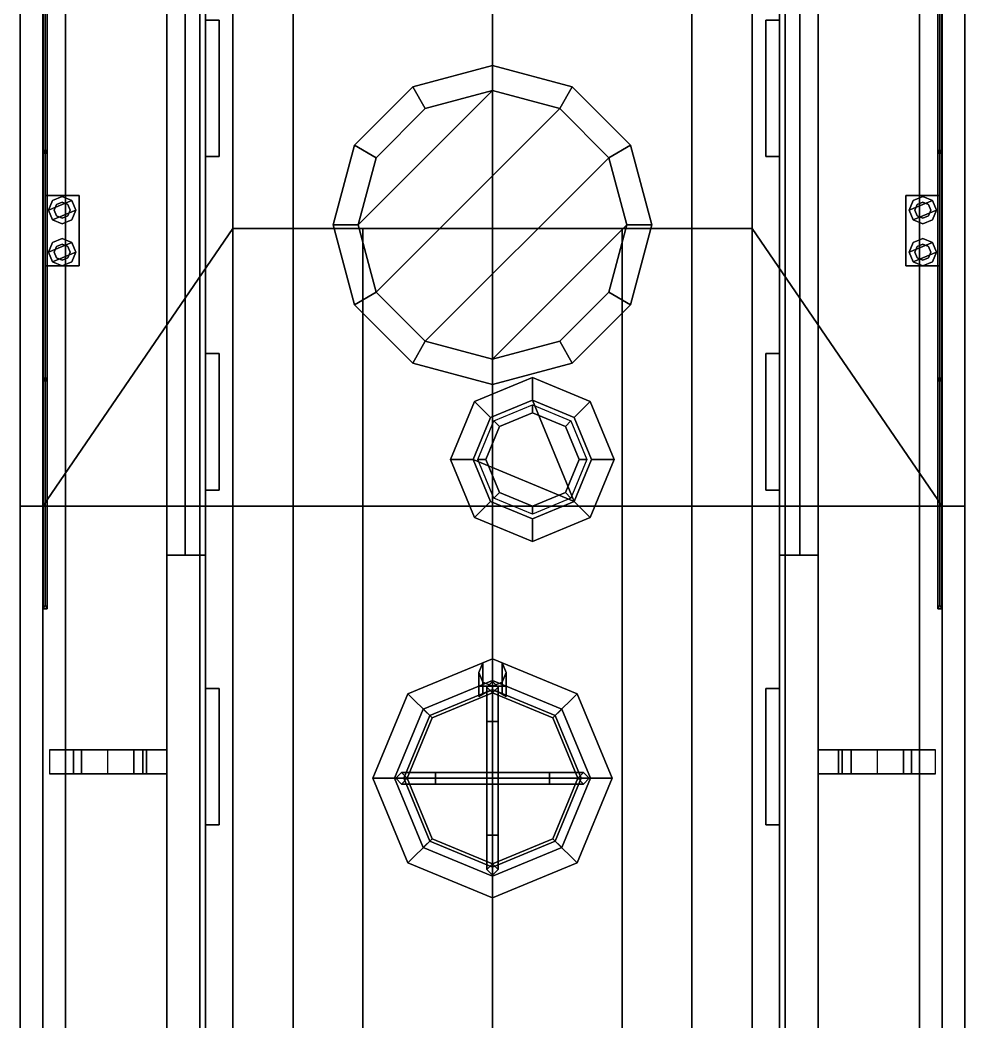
# Model space of a CAD drawing. Extents: x -4.2 to 4.5, y -27.1 to 28.6.
# Drawn here: x -4.15 to 4.15, y -4.53 to 4.27 of the extents above; entities that cross this region are included whole.
import ezdxf

# ---------------------------------------------------------------- set-up
doc = ezdxf.new("R2010")
doc.units = 0
doc.layers.get('0').update_dxf_attribs({"linetype": 'CONTINUOUS'})
doc.layers.add('RAILINGS', color=6, linetype='CONTINUOUS')
doc.layers.add('SUPERSTRUCTURE', color=3, linetype='CONTINUOUS')

msp = doc.modelspace()

# ---------------------------------------------------------------- linework, layer by layer
for points in [[(-4.15, 11.13, 0.5), (-4.15, 11.13, 0.25), (-4.15, 0, 0.25), (-4.15, 0, 0.5)], [(-4.15, 0, 0.25), (-4.15, 11.13, 0.25), (-3.95, 11.13, 0.25), (-3.95, 0, 0.25)], [(-3.95, 0, 0.5), (-3.95, 11.13, 0.5), (-4.15, 11.13, 0.5), (-4.15, 0, 0.5)], [(-3.95, 11.13), (-3.95, 11.13, -1.15), (-3.95, 0, -1.15), (-3.95, 0)], [(-3.95, 11.13, -1.15), (-3.75, 11.13, -1.36), (-3.75, 0, -1.36), (-3.95, 0, -1.15)], [(-3.95, 11.13, 0.25), (-3.95, 11.13), (-3.95, 0), (-3.95, 0, 0.25)], [(-3.95, 11.13, 0.89), (-3.95, 11.13, 0.5), (-3.95, 0, 0.5), (-3.95, 0, 0.89)], [(-2.28, 2.44, 0.89), (-2.28, 11.13, 0.89), (-3.95, 11.13, 0.89), (-3.95, 0, 0.89)], [(-3.75, 0, -1.36), (-3.75, 11.13, -1.36), (3.75, 11.13, -1.36), (3.75, 0, -1.36)], [(3.95, 0, 0.89), (3.95, 11.13, 0.89), (2.28, 11.13, 0.89), (2.28, 2.44, 0.89)], [(3.75, 0, -1.36), (3.75, 11.13, -1.36), (3.95, 11.13, -1.15), (3.95, 0, -1.15)], [(3.95, 0, -1.15), (3.95, 11.13, -1.15), (3.95, 11.13), (3.95, 0)], [(3.95, 0), (3.95, 11.13), (3.95, 11.13, 0.25), (3.95, 0, 0.25)], [(3.95, 0, 0.25), (3.95, 11.13, 0.25), (4.15, 11.13, 0.25), (4.15, 0, 0.25)], [(4.15, 0, 0.5), (4.15, 11.13, 0.5), (3.95, 11.13, 0.5), (3.95, 0, 0.5)], [(3.95, 0, 0.5), (3.95, 11.13, 0.5), (3.95, 11.13, 0.89), (3.95, 0, 0.89)], [(4.15, 11.13, 0.25), (4.15, 11.13, 0.5), (4.15, 0, 0.5), (4.15, 0, 0.25)], [(-2.52, 10.77, 3.56), (-2.52, -9.66, 3.56), (-2.52, -8.71, 3.73), (-2.52, 10.15, 3.73)], [(-2.52, 10.15, 4.7), (-2.52, -8.71, 4.7), (-2.52, -9.66, 4.8), (-2.52, 10.77, 4.8)], [(2.52, -8.71, 3.73), (2.52, -9.66, 3.56), (2.52, 10.77, 3.56), (2.52, 10.15, 3.73)], [(2.52, -9.66, 4.8), (2.52, -8.71, 4.7), (2.52, 10.15, 4.7), (2.52, 10.77, 4.8)], [(2.52, 4.27, 4.7), (2.52, 4.27, 3.73), (2.52, 6.01, 3.73), (2.52, 6.01, 4.7)], [(-2.52, 4.27, 4.7), (-2.52, 4.27, 3.73), (-2.4, 4.27, 3.73), (-2.4, 4.27, 4.7)], [(-2.52, 4.27, 3.73), (-2.52, 3.07, 3.73), (-2.4, 3.07, 3.73), (-2.4, 4.27, 3.73)], [(-2.4, 4.27, 3.73), (-2.4, 3.07, 3.73), (-2.4, 3.07, 4.7), (-2.4, 4.27, 4.7)], [(2.4, 3.07, 4.7), (2.4, 3.07, 3.73), (2.4, 4.27, 3.73), (2.4, 4.27, 4.7)], [(2.4, 4.27, 4.7), (2.4, 4.27, 3.73), (2.52, 4.27, 3.73), (2.52, 4.27, 4.7)], [(2.4, 4.27, 3.73), (2.4, 3.07, 3.73), (2.52, 3.07, 3.73), (2.52, 4.27, 3.73)], [(0, 3.87, 5.8), (-0.7, 3.6824, 5.8), (-0.59, 3.4919, 5.8), (0, 3.65, 5.8)], [(0, 3.87, 5.39), (-0.7, 3.6824, 5.28), (-0.7, 3.6824, 5.8), (0, 3.87, 5.8)], [(0.7, 3.6824, 5.8), (0, 3.87, 5.8), (0, 3.65, 5.8), (0.59, 3.4919, 5.8)], [(0.7, 3.6824, 5.28), (0, 3.87, 5.39), (0, 3.87, 5.8), (0.7, 3.6824, 5.8)], [(-0.7, 3.6824, 5.8), (-1.2124, 3.17, 5.8), (-1.0219, 3.06, 5.8), (-0.59, 3.4919, 5.8)], [(-0.7, 3.6824, 5.28), (-1.2124, 3.17, 5.2), (-1.2124, 3.17, 5.8), (-0.7, 3.6824, 5.8)], [(-1.18, 2.47, 5.41), (0, 3.65, 5.41), (-0.59, 3.4919, 5.41), (-1.0219, 3.06, 5.41)], [(-1.0219, 1.88, 5.41), (0.59, 3.4919, 5.41), (0, 3.65, 5.41), (-1.18, 2.47, 5.41)], [(-0.59, 3.4919, 5.39), (0, 3.65, 5.39), (0, 3.65, 5.8), (-0.59, 3.4919, 5.8)], [(0, 3.65, 5.39), (0.59, 3.4919, 5.39), (0.59, 3.4919, 5.8), (0, 3.65, 5.8)], [(1.2124, 3.17, 5.8), (0.7, 3.6824, 5.8), (0.59, 3.4919, 5.8), (1.0219, 3.06, 5.8)], [(1.2124, 3.17, 5.2), (0.7, 3.6824, 5.28), (0.7, 3.6824, 5.8), (1.2124, 3.17, 5.8)], [(-1.0219, 3.06, 5.39), (-0.59, 3.4919, 5.39), (-0.59, 3.4919, 5.8), (-1.0219, 3.06, 5.8)], [(-0.59, 1.4481, 5.41), (1.0219, 3.06, 5.41), (0.59, 3.4919, 5.41), (-1.0219, 1.88, 5.41)], [(0.59, 3.4919, 5.39), (1.0219, 3.06, 5.39), (1.0219, 3.06, 5.8), (0.59, 3.4919, 5.8)], [(-1.2124, 3.17, 5.2), (-1.4, 2.47, 5.17), (-1.4, 2.47, 5.8), (-1.2124, 3.17, 5.8)], [(-1.2124, 3.17, 5.8), (-1.4, 2.47, 5.8), (-1.18, 2.47, 5.8), (-1.0219, 3.06, 5.8)], [(1.4, 2.47, 5.8), (1.2124, 3.17, 5.8), (1.0219, 3.06, 5.8), (1.18, 2.47, 5.8)], [(1.4, 2.47, 5.17), (1.2124, 3.17, 5.2), (1.2124, 3.17, 5.8), (1.4, 2.47, 5.8)], [(-2.4, 3.07, 4.7), (-2.4, 3.07, 3.73), (-2.52, 3.07, 3.73), (-2.52, 3.07, 4.7)], [(-2.52, 3.07, 3.73), (-2.52, 1.34, 3.73), (-2.52, 1.34, 4.7), (-2.52, 3.07, 4.7)], [(-1.18, 2.47, 5.39), (-1.0219, 3.06, 5.39), (-1.0219, 3.06, 5.8), (-1.18, 2.47, 5.8)], [(0, 1.29, 5.41), (1.18, 2.47, 5.41), (1.0219, 3.06, 5.41), (-0.59, 1.4481, 5.41)], [(1.0219, 3.06, 5.39), (1.18, 2.47, 5.39), (1.18, 2.47, 5.8), (1.0219, 3.06, 5.8)], [(2.52, 3.07, 4.7), (2.52, 3.07, 3.73), (2.4, 3.07, 3.73), (2.4, 3.07, 4.7)], [(2.52, 1.34, 4.7), (2.52, 1.34, 3.73), (2.52, 3.07, 3.73), (2.52, 3.07, 4.7)], [(-3.93, 2.73, 0.89), (-3.93, 2.11, 0.89), (-3.93, 2.11, 0.96), (-3.93, 2.73, 0.96)], [(-3.63, 2.73, 0.96), (-3.63, 2.73, 0.89), (-3.93, 2.73, 0.89), (-3.93, 2.73, 0.96)], [(-3.93, 2.73, 0.96), (-3.93, 2.11, 0.96), (-3.63, 2.11, 0.96), (-3.63, 2.73, 0.96)], [(-3.63, 2.11, 0.96), (-3.63, 2.11, 0.89), (-3.63, 2.73, 0.89), (-3.63, 2.73, 0.96)], [(3.63, 2.73, 0.89), (3.63, 2.11, 0.89), (3.63, 2.11, 0.96), (3.63, 2.73, 0.96)], [(3.93, 2.73, 0.96), (3.93, 2.73, 0.89), (3.63, 2.73, 0.89), (3.63, 2.73, 0.96)], [(3.63, 2.73, 0.96), (3.63, 2.11, 0.96), (3.93, 2.11, 0.96), (3.93, 2.73, 0.96)], [(3.93, 2.11, 0.96), (3.93, 2.11, 0.89), (3.93, 2.73, 0.89), (3.93, 2.73, 0.96)], [(-3.78, 2.72, 1.25), (-3.8649, 2.6849, 1.25), (-3.9, 2.6, 1.25), (-3.6951, 2.6849, 1.25)], [(-3.6951, 2.6849, 1.25), (-3.9, 2.6, 1.25), (-3.8649, 2.5151, 1.25), (-3.66, 2.6, 1.25)], [(-3.8649, 2.6849, 1.2), (-3.9, 2.6, 1.2), (-3.9, 2.6, 1.25), (-3.8649, 2.6849, 1.25)], [(-3.78, 2.72, 1.2), (-3.8649, 2.6849, 1.2), (-3.8649, 2.6849, 1.25), (-3.78, 2.72, 1.25)], [(-3.8295, 2.6495, 0.96), (-3.85, 2.6, 0.96), (-3.85, 2.6, 1.2), (-3.8295, 2.6495, 1.2)], [(-3.78, 2.67, 0.96), (-3.8295, 2.6495, 0.96), (-3.8295, 2.6495, 1.2), (-3.78, 2.67, 1.2)], [(-3.6951, 2.6849, 1.2), (-3.78, 2.72, 1.2), (-3.78, 2.72, 1.25), (-3.6951, 2.6849, 1.25)], [(-3.7305, 2.6495, 0.96), (-3.78, 2.67, 0.96), (-3.78, 2.67, 1.2), (-3.7305, 2.6495, 1.2)], [(-3.71, 2.6, 0.96), (-3.7305, 2.6495, 0.96), (-3.7305, 2.6495, 1.2), (-3.71, 2.6, 1.2)], [(-3.66, 2.6, 1.2), (-3.6951, 2.6849, 1.2), (-3.6951, 2.6849, 1.25), (-3.66, 2.6, 1.25)], [(3.78, 2.72, 1.25), (3.6951, 2.6849, 1.25), (3.66, 2.6, 1.25), (3.8649, 2.6849, 1.25)], [(3.6951, 2.6849, 1.2), (3.66, 2.6, 1.2), (3.66, 2.6, 1.25), (3.6951, 2.6849, 1.25)], [(3.8649, 2.6849, 1.25), (3.66, 2.6, 1.25), (3.6951, 2.5151, 1.25), (3.9, 2.6, 1.25)], [(3.78, 2.72, 1.2), (3.6951, 2.6849, 1.2), (3.6951, 2.6849, 1.25), (3.78, 2.72, 1.25)], [(3.7305, 2.6495, 0.96), (3.71, 2.6, 0.96), (3.71, 2.6, 1.2), (3.7305, 2.6495, 1.2)], [(3.78, 2.67, 0.96), (3.7305, 2.6495, 0.96), (3.7305, 2.6495, 1.2), (3.78, 2.67, 1.2)], [(3.8649, 2.6849, 1.2), (3.78, 2.72, 1.2), (3.78, 2.72, 1.25), (3.8649, 2.6849, 1.25)], [(3.8295, 2.6495, 0.96), (3.78, 2.67, 0.96), (3.78, 2.67, 1.2), (3.8295, 2.6495, 1.2)], [(3.85, 2.6, 0.96), (3.8295, 2.6495, 0.96), (3.8295, 2.6495, 1.2), (3.85, 2.6, 1.2)], [(3.9, 2.6, 1.2), (3.8649, 2.6849, 1.2), (3.8649, 2.6849, 1.25), (3.9, 2.6, 1.25)], [(-3.9, 2.6, 1.2), (-3.8649, 2.5151, 1.2), (-3.8649, 2.5151, 1.25), (-3.9, 2.6, 1.25)], [(-3.66, 2.6, 1.25), (-3.8649, 2.5151, 1.25), (-3.78, 2.48, 1.25), (-3.6951, 2.5151, 1.25)], [(-3.85, 2.6, 0.96), (-3.8295, 2.5505, 0.96), (-3.8295, 2.5505, 1.2), (-3.85, 2.6, 1.2)], [(-3.7305, 2.5505, 0.96), (-3.71, 2.6, 0.96), (-3.71, 2.6, 1.2), (-3.7305, 2.5505, 1.2)], [(-3.6951, 2.5151, 1.2), (-3.66, 2.6, 1.2), (-3.66, 2.6, 1.25), (-3.6951, 2.5151, 1.25)], [(3.66, 2.6, 1.2), (3.6951, 2.5151, 1.2), (3.6951, 2.5151, 1.25), (3.66, 2.6, 1.25)], [(3.9, 2.6, 1.25), (3.6951, 2.5151, 1.25), (3.78, 2.48, 1.25), (3.8649, 2.5151, 1.25)], [(3.71, 2.6, 0.96), (3.7305, 2.5505, 0.96), (3.7305, 2.5505, 1.2), (3.71, 2.6, 1.2)], [(3.8295, 2.5505, 0.96), (3.85, 2.6, 0.96), (3.85, 2.6, 1.2), (3.8295, 2.5505, 1.2)], [(3.8649, 2.5151, 1.2), (3.9, 2.6, 1.2), (3.9, 2.6, 1.25), (3.8649, 2.5151, 1.25)], [(-3.8649, 2.5151, 1.2), (-3.78, 2.48, 1.2), (-3.78, 2.48, 1.25), (-3.8649, 2.5151, 1.25)], [(-3.8295, 2.5505, 0.96), (-3.78, 2.53, 0.96), (-3.78, 2.53, 1.2), (-3.8295, 2.5505, 1.2)], [(-3.78, 2.53, 0.96), (-3.7305, 2.5505, 0.96), (-3.7305, 2.5505, 1.2), (-3.78, 2.53, 1.2)], [(-3.78, 2.48, 1.2), (-3.6951, 2.5151, 1.2), (-3.6951, 2.5151, 1.25), (-3.78, 2.48, 1.25)], [(-1.4, 2.47, 5.17), (-1.2124, 1.77, 5.2), (-1.2124, 1.77, 5.8), (-1.4, 2.47, 5.8)], [(-1.4, 2.47, 5.8), (-1.2124, 1.77, 5.8), (-1.0219, 1.88, 5.8), (-1.18, 2.47, 5.8)], [(-1.0219, 1.88, 5.39), (-1.18, 2.47, 5.39), (-1.18, 2.47, 5.8), (-1.0219, 1.88, 5.8)], [(0.59, 1.4481, 5.41), (1.0219, 1.88, 5.41), (1.18, 2.47, 5.41), (0, 1.29, 5.41)], [(1.2124, 1.77, 5.8), (1.4, 2.47, 5.8), (1.18, 2.47, 5.8), (1.0219, 1.88, 5.8)], [(1.18, 2.47, 5.39), (1.0219, 1.88, 5.39), (1.0219, 1.88, 5.8), (1.18, 2.47, 5.8)], [(1.2124, 1.77, 5.2), (1.4, 2.47, 5.17), (1.4, 2.47, 5.8), (1.2124, 1.77, 5.8)], [(3.6951, 2.5151, 1.2), (3.78, 2.48, 1.2), (3.78, 2.48, 1.25), (3.6951, 2.5151, 1.25)], [(3.7305, 2.5505, 0.96), (3.78, 2.53, 0.96), (3.78, 2.53, 1.2), (3.7305, 2.5505, 1.2)], [(3.78, 2.53, 0.96), (3.8295, 2.5505, 0.96), (3.8295, 2.5505, 1.2), (3.78, 2.53, 1.2)], [(3.78, 2.48, 1.2), (3.8649, 2.5151, 1.2), (3.8649, 2.5151, 1.25), (3.78, 2.48, 1.25)], [(-2.28, -9.36, 0.89), (-2.28, 2.44, 0.89), (-3.95, 0, 0.89), (-3.95, -11.13, 0.89)], [(3.95, -11.13, 0.89), (3.95, 0, 0.89), (2.28, 2.44, 0.89), (2.28, -9.36, 0.89)], [(-3.78, 2.35, 1.25), (-3.8649, 2.3149, 1.25), (-3.9, 2.23, 1.25), (-3.6951, 2.3149, 1.25)], [(-3.8649, 2.3149, 1.2), (-3.9, 2.23, 1.2), (-3.9, 2.23, 1.25), (-3.8649, 2.3149, 1.25)], [(-3.6951, 2.3149, 1.25), (-3.9, 2.23, 1.25), (-3.8649, 2.1451, 1.25), (-3.66, 2.23, 1.25)], [(-3.78, 2.35, 1.2), (-3.8649, 2.3149, 1.2), (-3.8649, 2.3149, 1.25), (-3.78, 2.35, 1.25)], [(-3.78, 2.3, 0.96), (-3.8295, 2.2795, 0.96), (-3.8295, 2.2795, 1.2), (-3.78, 2.3, 1.2)], [(-3.6951, 2.3149, 1.2), (-3.78, 2.35, 1.2), (-3.78, 2.35, 1.25), (-3.6951, 2.3149, 1.25)], [(-3.7305, 2.2795, 0.96), (-3.78, 2.3, 0.96), (-3.78, 2.3, 1.2), (-3.7305, 2.2795, 1.2)], [(-3.66, 2.23, 1.2), (-3.6951, 2.3149, 1.2), (-3.6951, 2.3149, 1.25), (-3.66, 2.23, 1.25)], [(3.78, 2.35, 1.25), (3.6951, 2.3149, 1.25), (3.66, 2.23, 1.25), (3.8649, 2.3149, 1.25)], [(3.8649, 2.3149, 1.25), (3.66, 2.23, 1.25), (3.6951, 2.1451, 1.25), (3.9, 2.23, 1.25)], [(3.6951, 2.3149, 1.2), (3.66, 2.23, 1.2), (3.66, 2.23, 1.25), (3.6951, 2.3149, 1.25)], [(3.78, 2.35, 1.2), (3.6951, 2.3149, 1.2), (3.6951, 2.3149, 1.25), (3.78, 2.35, 1.25)], [(3.78, 2.3, 0.96), (3.7305, 2.2795, 0.96), (3.7305, 2.2795, 1.2), (3.78, 2.3, 1.2)], [(3.8649, 2.3149, 1.2), (3.78, 2.35, 1.2), (3.78, 2.35, 1.25), (3.8649, 2.3149, 1.25)], [(3.8295, 2.2795, 0.96), (3.78, 2.3, 0.96), (3.78, 2.3, 1.2), (3.8295, 2.2795, 1.2)], [(3.9, 2.23, 1.2), (3.8649, 2.3149, 1.2), (3.8649, 2.3149, 1.25), (3.9, 2.23, 1.25)], [(-3.9, 2.23, 1.2), (-3.8649, 2.1451, 1.2), (-3.8649, 2.1451, 1.25), (-3.9, 2.23, 1.25)], [(-3.66, 2.23, 1.25), (-3.8649, 2.1451, 1.25), (-3.78, 2.11, 1.25), (-3.6951, 2.1451, 1.25)], [(-3.8295, 2.2795, 0.96), (-3.85, 2.23, 0.96), (-3.85, 2.23, 1.2), (-3.8295, 2.2795, 1.2)], [(-3.85, 2.23, 0.96), (-3.8295, 2.1805, 0.96), (-3.8295, 2.1805, 1.2), (-3.85, 2.23, 1.2)], [(-3.71, 2.23, 0.96), (-3.7305, 2.2795, 0.96), (-3.7305, 2.2795, 1.2), (-3.71, 2.23, 1.2)], [(-3.7305, 2.1805, 0.96), (-3.71, 2.23, 0.96), (-3.71, 2.23, 1.2), (-3.7305, 2.1805, 1.2)], [(-3.6951, 2.1451, 1.2), (-3.66, 2.23, 1.2), (-3.66, 2.23, 1.25), (-3.6951, 2.1451, 1.25)], [(3.66, 2.23, 1.2), (3.6951, 2.1451, 1.2), (3.6951, 2.1451, 1.25), (3.66, 2.23, 1.25)], [(3.9, 2.23, 1.25), (3.6951, 2.1451, 1.25), (3.78, 2.11, 1.25), (3.8649, 2.1451, 1.25)], [(3.7305, 2.2795, 0.96), (3.71, 2.23, 0.96), (3.71, 2.23, 1.2), (3.7305, 2.2795, 1.2)], [(3.71, 2.23, 0.96), (3.7305, 2.1805, 0.96), (3.7305, 2.1805, 1.2), (3.71, 2.23, 1.2)], [(3.85, 2.23, 0.96), (3.8295, 2.2795, 0.96), (3.8295, 2.2795, 1.2), (3.85, 2.23, 1.2)], [(3.8295, 2.1805, 0.96), (3.85, 2.23, 0.96), (3.85, 2.23, 1.2), (3.8295, 2.1805, 1.2)], [(3.8649, 2.1451, 1.2), (3.9, 2.23, 1.2), (3.9, 2.23, 1.25), (3.8649, 2.1451, 1.25)], [(-3.8649, 2.1451, 1.2), (-3.78, 2.11, 1.2), (-3.78, 2.11, 1.25), (-3.8649, 2.1451, 1.25)], [(-3.8295, 2.1805, 0.96), (-3.78, 2.16, 0.96), (-3.78, 2.16, 1.2), (-3.8295, 2.1805, 1.2)], [(-3.78, 2.16, 0.96), (-3.7305, 2.1805, 0.96), (-3.7305, 2.1805, 1.2), (-3.78, 2.16, 1.2)], [(-3.78, 2.11, 1.2), (-3.6951, 2.1451, 1.2), (-3.6951, 2.1451, 1.25), (-3.78, 2.11, 1.25)], [(3.6951, 2.1451, 1.2), (3.78, 2.11, 1.2), (3.78, 2.11, 1.25), (3.6951, 2.1451, 1.25)], [(3.7305, 2.1805, 0.96), (3.78, 2.16, 0.96), (3.78, 2.16, 1.2), (3.7305, 2.1805, 1.2)], [(3.78, 2.16, 0.96), (3.8295, 2.1805, 0.96), (3.8295, 2.1805, 1.2), (3.78, 2.16, 1.2)], [(3.78, 2.11, 1.2), (3.8649, 2.1451, 1.2), (3.8649, 2.1451, 1.25), (3.78, 2.11, 1.25)], [(-3.93, 2.11, 0.96), (-3.93, 2.11, 0.89), (-3.63, 2.11, 0.89), (-3.63, 2.11, 0.96)], [(3.63, 2.11, 0.96), (3.63, 2.11, 0.89), (3.93, 2.11, 0.89), (3.93, 2.11, 0.96)], [(-1.2124, 1.77, 5.8), (-0.7, 1.2576, 5.8), (-0.59, 1.4481, 5.8), (-1.0219, 1.88, 5.8)], [(-0.59, 1.4481, 5.39), (-1.0219, 1.88, 5.39), (-1.0219, 1.88, 5.8), (-0.59, 1.4481, 5.8)], [(0.7, 1.2576, 5.8), (1.2124, 1.77, 5.8), (1.0219, 1.88, 5.8), (0.59, 1.4481, 5.8)], [(1.0219, 1.88, 5.39), (0.59, 1.4481, 5.39), (0.59, 1.4481, 5.8), (1.0219, 1.88, 5.8)], [(-1.2124, 1.77, 5.2), (-0.7, 1.2576, 5.28), (-0.7, 1.2576, 5.8), (-1.2124, 1.77, 5.8)], [(0.7, 1.2576, 5.28), (1.2124, 1.77, 5.2), (1.2124, 1.77, 5.8), (0.7, 1.2576, 5.8)], [(-0.7, 1.2576, 5.8), (0, 1.07, 5.8), (0, 1.29, 5.8), (-0.59, 1.4481, 5.8)], [(0, 1.29, 5.39), (-0.59, 1.4481, 5.39), (-0.59, 1.4481, 5.8), (0, 1.29, 5.8)], [(0, 1.07, 5.8), (0.7, 1.2576, 5.8), (0.59, 1.4481, 5.8), (0, 1.29, 5.8)], [(0.59, 1.4481, 5.39), (0, 1.29, 5.39), (0, 1.29, 5.8), (0.59, 1.4481, 5.8)], [(-2.52, 1.34, 4.7), (-2.52, 1.34, 3.73), (-2.4, 1.34, 3.73), (-2.4, 1.34, 4.7)], [(-2.52, 1.34, 3.73), (-2.52, 0.14, 3.73), (-2.4, 0.14, 3.73), (-2.4, 1.34, 3.73)], [(-2.4, 1.34, 3.73), (-2.4, 0.14, 3.73), (-2.4, 0.14, 4.7), (-2.4, 1.34, 4.7)], [(2.4, 0.14, 4.7), (2.4, 0.14, 3.73), (2.4, 1.34, 3.73), (2.4, 1.34, 4.7)], [(2.4, 1.34, 4.7), (2.4, 1.34, 3.73), (2.52, 1.34, 3.73), (2.52, 1.34, 4.7)], [(2.4, 1.34, 3.73), (2.4, 0.14, 3.73), (2.52, 0.14, 3.73), (2.52, 1.34, 3.73)], [(-0.7, 1.2576, 5.28), (0, 1.07, 5.39), (0, 1.07, 5.8), (-0.7, 1.2576, 5.8)], [(0, 1.07, 5.39), (0.7, 1.2576, 5.28), (0.7, 1.2576, 5.8), (0, 1.07, 5.8)], [(0.35, 1.13, 6.61), (-0.1591, 0.9191, 6.61), (-0.1591, 0.9191, 6.77), (0.35, 1.13, 6.77)], [(0.35, 1.13, 6.77), (-0.1591, 0.9191, 6.77), (-0.0177, 0.7777, 7.02), (0.35, 0.93, 7.02)], [(0.8591, 0.9191, 6.61), (0.35, 1.13, 6.61), (0.35, 1.13, 6.77), (0.8591, 0.9191, 6.77)], [(0.8591, 0.9191, 6.77), (0.35, 1.13, 6.77), (0.35, 0.93, 7.02), (0.7177, 0.7777, 7.02)], [(-0.1591, 0.9191, 6.61), (-0.37, 0.41, 6.61), (-0.37, 0.41, 6.77), (-0.1591, 0.9191, 6.77)], [(-0.1591, 0.9191, 6.77), (-0.37, 0.41, 6.77), (-0.17, 0.41, 7.02), (-0.0177, 0.7777, 7.02)], [(-0.17, 0.41, 7.02), (0.7177, 0.0423, 7.02), (0.35, 0.93, 7.02), (-0.0177, 0.7777, 7.02)], [(0.35, 0.82, 6.36), (0.0601, 0.6999, 6.36), (0.0106, 0.7494, 6.61), (0.35, 0.89, 6.61)], [(0.35, 0.93, 7.02), (0.7177, 0.0423, 7.02), (0.87, 0.41, 7.02), (0.7177, 0.7777, 7.02)], [(0.6399, 0.6999, 6.36), (0.35, 0.82, 6.36), (0.35, 0.89, 6.61), (0.6894, 0.7494, 6.61)], [(1.07, 0.41, 6.77), (0.8591, 0.9191, 6.77), (0.7177, 0.7777, 7.02), (0.87, 0.41, 7.02)], [(1.07, 0.41, 6.61), (0.8591, 0.9191, 6.61), (0.8591, 0.9191, 6.77), (1.07, 0.41, 6.77)], [(0.35, 0.82, 5.33), (0.0601, 0.6999, 5.38), (0.0601, 0.6999, 6.36), (0.35, 0.82, 6.36)], [(0.6399, 0.6999, 5.29), (0.35, 0.82, 5.33), (0.35, 0.82, 6.36), (0.6399, 0.6999, 6.36)], [(0.0601, 0.6999, 6.36), (-0.06, 0.41, 6.36), (-0.13, 0.41, 6.61), (0.0106, 0.7494, 6.61)], [(0.76, 0.41, 6.36), (0.6399, 0.6999, 6.36), (0.6894, 0.7494, 6.61), (0.83, 0.41, 6.61)], [(0.0601, 0.6999, 5.38), (-0.06, 0.41, 5.38), (-0.06, 0.41, 6.36), (0.0601, 0.6999, 6.36)], [(0.76, 0.41, 5.27), (0.6399, 0.6999, 5.29), (0.6399, 0.6999, 6.36), (0.76, 0.41, 6.36)], [(-0.37, 0.41, 6.61), (-0.1591, -0.0991, 6.61), (-0.1591, -0.0991, 6.77), (-0.37, 0.41, 6.77)], [(-0.37, 0.41, 6.77), (-0.1591, -0.0991, 6.77), (-0.0177, 0.0423, 7.02), (-0.17, 0.41, 7.02)], [(-0.0177, 0.0423, 7.02), (0.35, -0.11, 7.02), (0.7177, 0.0423, 7.02), (-0.17, 0.41, 7.02)], [(-0.06, 0.41, 6.36), (0.0601, 0.1201, 6.36), (0.0106, 0.0706, 6.61), (-0.13, 0.41, 6.61)], [(-0.06, 0.41, 5.38), (0.0601, 0.1201, 5.38), (0.0601, 0.1201, 6.36), (-0.06, 0.41, 6.36)], [(0.6399, 0.1201, 5.29), (0.76, 0.41, 5.27), (0.76, 0.41, 6.36), (0.6399, 0.1201, 6.36)], [(0.6399, 0.1201, 6.36), (0.76, 0.41, 6.36), (0.83, 0.41, 6.61), (0.6894, 0.0706, 6.61)], [(0.8591, -0.0991, 6.77), (1.07, 0.41, 6.77), (0.87, 0.41, 7.02), (0.7177, 0.0423, 7.02)], [(0.8591, -0.0991, 6.61), (1.07, 0.41, 6.61), (1.07, 0.41, 6.77), (0.8591, -0.0991, 6.77)], [(-2.4, 0.14, 4.7), (-2.4, 0.14, 3.73), (-2.52, 0.14, 3.73), (-2.52, 0.14, 4.7)], [(-2.52, 0.14, 3.73), (-2.52, -1.6, 3.73), (-2.52, -1.6, 4.7), (-2.52, 0.14, 4.7)], [(0.0601, 0.1201, 6.36), (0.35, 0, 6.36), (0.35, -0.07, 6.61), (0.0106, 0.0706, 6.61)], [(0.0601, 0.1201, 5.38), (0.35, 0, 5.33), (0.35, 0, 6.36), (0.0601, 0.1201, 6.36)], [(0.35, 0, 5.33), (0.6399, 0.1201, 5.29), (0.6399, 0.1201, 6.36), (0.35, 0, 6.36)], [(0.35, 0, 6.36), (0.6399, 0.1201, 6.36), (0.6894, 0.0706, 6.61), (0.35, -0.07, 6.61)], [(2.52, 0.14, 4.7), (2.52, 0.14, 3.73), (2.4, 0.14, 3.73), (2.4, 0.14, 4.7)], [(2.52, -1.6, 4.7), (2.52, -1.6, 3.73), (2.52, 0.14, 3.73), (2.52, 0.14, 4.7)], [(-4.15, 0, 0.5), (-4.15, 0, 0.25), (-4.15, -11.13, 0.25), (-4.15, -11.13, 0.5)], [(-4.15, -11.13, 0.25), (-4.15, 0, 0.25), (-3.95, 0, 0.25), (-3.95, -11.13, 0.25)], [(-3.95, -11.13, 0.5), (-3.95, 0, 0.5), (-4.15, 0, 0.5), (-4.15, -11.13, 0.5)], [(-3.95, 0), (-3.95, 0, -1.15), (-3.95, -11.13, -1.15), (-3.95, -11.13)], [(-3.95, 0, -1.15), (-3.75, 0, -1.36), (-3.75, -11.13, -1.36), (-3.95, -11.13, -1.15)], [(-3.95, 0, 0.25), (-3.95, 0), (-3.95, -11.13), (-3.95, -11.13, 0.25)], [(-3.95, 0, 0.89), (-3.95, 0, 0.5), (-3.95, -11.13, 0.5), (-3.95, -11.13, 0.89)], [(-3.75, -11.13, -1.36), (-3.75, 0, -1.36), (3.75, 0, -1.36), (3.75, -11.13, -1.36)], [(-0.1591, -0.0991, 6.77), (0.35, -0.31, 6.77), (0.35, -0.11, 7.02), (-0.0177, 0.0423, 7.02)], [(0.35, -0.31, 6.77), (0.8591, -0.0991, 6.77), (0.7177, 0.0423, 7.02), (0.35, -0.11, 7.02)], [(3.75, -11.13, -1.36), (3.75, 0, -1.36), (3.95, 0, -1.15), (3.95, -11.13, -1.15)], [(3.95, -11.13, -1.15), (3.95, 0, -1.15), (3.95, 0), (3.95, -11.13)], [(3.95, -11.13), (3.95, 0), (3.95, 0, 0.25), (3.95, -11.13, 0.25)], [(3.95, -11.13, 0.25), (3.95, 0, 0.25), (4.15, 0, 0.25), (4.15, -11.13, 0.25)], [(4.15, -11.13, 0.5), (4.15, 0, 0.5), (3.95, 0, 0.5), (3.95, -11.13, 0.5)], [(3.95, -11.13, 0.5), (3.95, 0, 0.5), (3.95, 0, 0.89), (3.95, -11.13, 0.89)], [(4.15, 0, 0.25), (4.15, 0, 0.5), (4.15, -11.13, 0.5), (4.15, -11.13, 0.25)], [(-0.1591, -0.0991, 6.61), (0.35, -0.31, 6.61), (0.35, -0.31, 6.77), (-0.1591, -0.0991, 6.77)], [(0.35, -0.31, 6.61), (0.8591, -0.0991, 6.61), (0.8591, -0.0991, 6.77), (0.35, -0.31, 6.77)], [(0, -1.34, 5.84), (-0.7425, -1.6475, 5.84), (-0.5515, -1.8385, 6.04), (0, -1.61, 6.04)], [(0, -1.34, 5.39), (-0.7425, -1.6475, 5.27), (-0.7425, -1.6475, 5.84), (0, -1.34, 5.84)], [(-0.0849, -1.3751, 5.84), (-0.12, -1.46, 5.89), (-0.12, -1.46, 8.05), (-0.0849, -1.3751, 8.05)], [(-0.12, -1.58, 8.17), (-0.0849, -1.58, 8.2549), (-0.0849, -1.3751, 8.05), (-0.12, -1.46, 8.05)], [(0, -1.34, 5.84), (-0.0849, -1.3751, 5.84), (-0.0849, -1.3751, 8.05), (0, -1.34, 8.05)], [(-0.0849, -1.58, 8.2549), (0, -1.58, 8.29), (0, -1.34, 8.05), (-0.0849, -1.3751, 8.05)], [(0.0849, -1.3751, 5.84), (0, -1.34, 5.84), (0, -1.34, 8.05), (0.0849, -1.3751, 8.05)], [(0.7425, -1.6475, 5.84), (0, -1.34, 5.84), (0, -1.61, 6.04), (0.5515, -1.8385, 6.04)], [(0.7425, -1.6475, 5.27), (0, -1.34, 5.39), (0, -1.34, 5.84), (0.7425, -1.6475, 5.84)], [(0, -1.58, 8.29), (0.0849, -1.58, 8.2549), (0.0849, -1.3751, 8.05), (0, -1.34, 8.05)], [(0.12, -1.46, 5.89), (0.0849, -1.3751, 5.84), (0.0849, -1.3751, 8.05), (0.12, -1.46, 8.05)], [(0.0849, -1.58, 8.2549), (0.12, -1.58, 8.17), (0.12, -1.46, 8.05), (0.0849, -1.3751, 8.05)], [(-0.12, -1.46, 5.89), (-0.0849, -1.5449, 5.96), (-0.0849, -1.5449, 8.05), (-0.12, -1.46, 8.05)], [(-0.0849, -1.58, 8.0851), (-0.12, -1.58, 8.17), (-0.12, -1.46, 8.05), (-0.0849, -1.5449, 8.05)], [(0.0849, -1.5449, 5.96), (0.12, -1.46, 5.89), (0.12, -1.46, 8.05), (0.0849, -1.5449, 8.05)], [(0.12, -1.58, 8.17), (0.0849, -1.58, 8.0851), (0.0849, -1.5449, 8.05), (0.12, -1.46, 8.05)], [(0, -1.53, 8.95), (-0.6081, -1.7819, 8.95), (-0.6081, -1.7819, 9.15), (0, -1.53, 9.15)], [(0, -1.53, 9.15), (-0.6081, -1.7819, 9.15), (-0.5303, -1.8597, 9.15), (0, -1.64, 9.15)], [(-0.0849, -1.65, 8.0851), (-0.12, -1.67, 8.17), (-0.12, -1.58, 8.17), (-0.0849, -1.58, 8.0851)], [(-0.12, -1.67, 8.17), (-0.0849, -1.65, 8.2549), (-0.0849, -1.58, 8.2549), (-0.12, -1.58, 8.17)], [(-0.0849, -1.5449, 5.96), (0, -1.58, 6.02), (0, -1.58, 8.05), (-0.0849, -1.5449, 8.05)], [(0, -1.58, 8.05), (-0.0849, -1.58, 8.0851), (-0.0849, -1.5449, 8.05), (0, -1.58, 8.05)], [(0, -1.61, 8.05), (-0.0849, -1.65, 8.0851), (-0.0849, -1.58, 8.0851), (0, -1.58, 8.05)], [(-0.0849, -1.65, 8.2549), (0, -1.61, 8.29), (0, -1.58, 8.29), (-0.0849, -1.58, 8.2549)], [(0, -1.54, 9.15), (-0.05, -1.59, 9.15), (-0.05, -1.89, 9.31), (0, -1.89, 9.36)], [(0.6081, -1.7819, 8.95), (0, -1.53, 8.95), (0, -1.53, 9.15), (0.6081, -1.7819, 9.15)], [(0.6081, -1.7819, 9.15), (0, -1.53, 9.15), (0, -1.64, 9.15), (0.5303, -1.8597, 9.15)], [(0.05, -1.59, 9.15), (0, -1.54, 9.15), (0, -1.89, 9.36), (0.05, -1.89, 9.31)], [(0, -1.58, 6.02), (0.0849, -1.5449, 5.96), (0.0849, -1.5449, 8.05), (0, -1.58, 8.05)], [(0.0849, -1.58, 8.0851), (0, -1.58, 8.05), (0, -1.58, 8.05), (0.0849, -1.5449, 8.05)], [(0.0849, -1.65, 8.0851), (0, -1.61, 8.05), (0, -1.58, 8.05), (0.0849, -1.58, 8.0851)], [(0, -1.61, 8.29), (0.0849, -1.65, 8.2549), (0.0849, -1.58, 8.2549), (0, -1.58, 8.29)], [(0.12, -1.67, 8.17), (0.0849, -1.65, 8.0851), (0.0849, -1.58, 8.0851), (0.12, -1.58, 8.17)], [(0.0849, -1.65, 8.2549), (0.12, -1.67, 8.17), (0.12, -1.58, 8.17), (0.0849, -1.58, 8.2549)], [(-2.52, -1.6, 4.7), (-2.52, -1.6, 3.73), (-2.4, -1.6, 3.73), (-2.4, -1.6, 4.7)], [(-2.52, -1.6, 3.73), (-2.52, -2.8, 3.73), (-2.4, -2.8, 3.73), (-2.4, -1.6, 3.73)], [(-2.4, -1.6, 3.73), (-2.4, -2.8, 3.73), (-2.4, -2.8, 4.7), (-2.4, -1.6, 4.7)], [(-0.7425, -1.6475, 5.84), (-1.05, -2.39, 5.84), (-0.78, -2.39, 6.04), (-0.5515, -1.8385, 6.04)], [(-0.7425, -1.6475, 5.27), (-1.05, -2.39, 5.22), (-1.05, -2.39, 5.84), (-0.7425, -1.6475, 5.84)], [(0, -1.61, 6.04), (-0.5515, -1.8385, 6.04), (-0.5515, -1.8385, 8.95), (0, -1.61, 8.95)], [(-0.5303, -1.8597, 5.15), (0, -1.64, 5.15), (0, -1.64, 9.15), (-0.5303, -1.8597, 9.15)], [(-0.05, -1.59, 9.15), (0, -1.64, 9.15), (0, -1.89, 9.26), (-0.05, -1.89, 9.31)], [(0, -1.64, 9.15), (0.05, -1.59, 9.15), (0.05, -1.89, 9.31), (0, -1.89, 9.26)], [(0.5515, -1.8385, 6.04), (0, -1.61, 6.04), (0, -1.61, 8.95), (0.5515, -1.8385, 8.95)], [(0, -1.64, 5.15), (0.5303, -1.8597, 5.15), (0.5303, -1.8597, 9.15), (0, -1.64, 9.15)], [(1.05, -2.39, 5.84), (0.7425, -1.6475, 5.84), (0.5515, -1.8385, 6.04), (0.78, -2.39, 6.04)], [(1.05, -2.39, 5.22), (0.7425, -1.6475, 5.27), (0.7425, -1.6475, 5.84), (1.05, -2.39, 5.84)], [(2.4, -2.8, 4.7), (2.4, -2.8, 3.73), (2.4, -1.6, 3.73), (2.4, -1.6, 4.7)], [(2.4, -1.6, 4.7), (2.4, -1.6, 3.73), (2.52, -1.6, 3.73), (2.52, -1.6, 4.7)], [(2.4, -1.6, 3.73), (2.4, -2.8, 3.73), (2.52, -2.8, 3.73), (2.52, -1.6, 3.73)], [(-0.6081, -1.7819, 8.95), (-0.86, -2.39, 8.95), (-0.86, -2.39, 9.15), (-0.6081, -1.7819, 9.15)], [(-0.6081, -1.7819, 9.15), (-0.86, -2.39, 9.15), (-0.75, -2.39, 9.15), (-0.5303, -1.8597, 9.15)], [(-0.5515, -1.8385, 6.04), (-0.78, -2.39, 6.04), (-0.78, -2.39, 8.95), (-0.5515, -1.8385, 8.95)], [(0.86, -2.39, 9.15), (0.6081, -1.7819, 9.15), (0.5303, -1.8597, 9.15), (0.75, -2.39, 9.15)], [(0.78, -2.39, 6.04), (0.5515, -1.8385, 6.04), (0.5515, -1.8385, 8.95), (0.78, -2.39, 8.95)], [(0.86, -2.39, 8.95), (0.6081, -1.7819, 8.95), (0.6081, -1.7819, 9.15), (0.86, -2.39, 9.15)], [(-0.75, -2.39, 5.15), (-0.5303, -1.8597, 5.15), (-0.5303, -1.8597, 9.15), (-0.75, -2.39, 9.15)], [(0, -1.89, 9.36), (-0.05, -1.89, 9.31), (-0.05, -2.39, 9.37), (0, -2.39, 9.42)], [(-0.05, -1.89, 9.31), (0, -1.89, 9.26), (0, -2.39, 9.32), (-0.05, -2.39, 9.37)], [(0.05, -1.89, 9.31), (0, -1.89, 9.36), (0, -2.39, 9.42), (0.05, -2.39, 9.37)], [(0, -1.89, 9.26), (0.05, -1.89, 9.31), (0.05, -2.39, 9.37), (0, -2.39, 9.32)], [(0.5303, -1.8597, 5.15), (0.75, -2.39, 5.15), (0.75, -2.39, 9.15), (0.5303, -1.8597, 9.15)], [(-2.86, -2.14, 1.52), (-3.38, -2.14, 0.89), (-3.89, -2.14, 0.89), (-3.07, -2.14, 1.52)], [(-3.07, -2.14, 1.52), (-3.89, -2.14, 0.89), (-3.89, -2.35, 0.89), (-3.07, -2.35, 1.52)], [(-3.61, -2.14, 3.3), (-3.04, -2.14, 2.67), (-3.15, -2.14, 2.67), (-3.68, -2.14, 3.3)], [(-3.68, -2.14, 3.3), (-3.15, -2.14, 2.67), (-3.15, -2.35, 2.67), (-3.68, -2.35, 3.3)], [(-3.61, -2.35, 3.3), (-3.61, -2.14, 3.3), (-3.68, -2.14, 3.3), (-3.68, -2.35, 3.3)], [(-3.04, -2.35, 2.67), (-3.04, -2.14, 2.67), (-3.61, -2.14, 3.3), (-3.61, -2.35, 3.3)], [(-3.38, -2.35, 0.89), (-3.38, -2.14, 0.89), (-2.86, -2.14, 1.52), (-2.86, -2.35, 1.52)], [(-3.04, -2.14, 2.67), (-2.86, -2.14, 1.52), (-3.07, -2.14, 1.52), (-3.15, -2.14, 2.67)], [(-3.15, -2.14, 2.67), (-3.07, -2.14, 1.52), (-3.07, -2.35, 1.52), (-3.15, -2.35, 2.67)], [(-2.86, -2.35, 1.52), (-2.86, -2.14, 1.52), (-3.04, -2.14, 2.67), (-3.04, -2.35, 2.67)], [(3.07, -2.14, 1.52), (3.89, -2.14, 0.89), (3.38, -2.14, 0.89), (2.86, -2.14, 1.52)], [(3.38, -2.14, 0.89), (3.38, -2.35, 0.89), (2.86, -2.35, 1.52), (2.86, -2.14, 1.52)], [(3.15, -2.14, 2.67), (3.07, -2.14, 1.52), (2.86, -2.14, 1.52), (3.04, -2.14, 2.67)], [(2.86, -2.14, 1.52), (2.86, -2.35, 1.52), (3.04, -2.35, 2.67), (3.04, -2.14, 2.67)], [(3.68, -2.14, 3.3), (3.15, -2.14, 2.67), (3.04, -2.14, 2.67), (3.61, -2.14, 3.3)], [(3.04, -2.14, 2.67), (3.04, -2.35, 2.67), (3.61, -2.35, 3.3), (3.61, -2.14, 3.3)], [(3.07, -2.35, 1.52), (3.89, -2.35, 0.89), (3.89, -2.14, 0.89), (3.07, -2.14, 1.52)], [(3.15, -2.35, 2.67), (3.07, -2.35, 1.52), (3.07, -2.14, 1.52), (3.15, -2.14, 2.67)], [(3.68, -2.35, 3.3), (3.15, -2.35, 2.67), (3.15, -2.14, 2.67), (3.68, -2.14, 3.3)], [(3.61, -2.14, 3.3), (3.61, -2.35, 3.3), (3.68, -2.35, 3.3), (3.68, -2.14, 3.3)], [(-3.07, -2.35, 1.52), (-3.89, -2.35, 0.89), (-3.38, -2.35, 0.89), (-2.86, -2.35, 1.52)], [(-3.68, -2.35, 3.3), (-3.15, -2.35, 2.67), (-3.04, -2.35, 2.67), (-3.61, -2.35, 3.3)], [(-3.15, -2.35, 2.67), (-3.07, -2.35, 1.52), (-2.86, -2.35, 1.52), (-3.04, -2.35, 2.67)], [(-0.8, -2.34, 9.15), (-0.85, -2.39, 9.15), (-0.5, -2.39, 9.36), (-0.5, -2.34, 9.31)], [(-0.75, -2.39, 9.15), (-0.8, -2.34, 9.15), (-0.5, -2.34, 9.31), (-0.5, -2.39, 9.26)], [(-0.5, -2.34, 9.31), (-0.5, -2.39, 9.36), (0, -2.39, 9.42), (0, -2.34, 9.37)], [(-0.5, -2.39, 9.26), (-0.5, -2.34, 9.31), (0, -2.34, 9.37), (0, -2.39, 9.32)], [(0.5, -2.39, 9.36), (0.5, -2.34, 9.31), (0, -2.34, 9.37), (0, -2.39, 9.42)], [(0.5, -2.34, 9.31), (0.5, -2.39, 9.26), (0, -2.39, 9.32), (0, -2.34, 9.37)], [(0.85, -2.39, 9.15), (0.8, -2.34, 9.15), (0.5, -2.34, 9.31), (0.5, -2.39, 9.36)], [(0.8, -2.34, 9.15), (0.75, -2.39, 9.15), (0.5, -2.39, 9.26), (0.5, -2.34, 9.31)], [(2.86, -2.35, 1.52), (3.38, -2.35, 0.89), (3.89, -2.35, 0.89), (3.07, -2.35, 1.52)], [(3.04, -2.35, 2.67), (2.86, -2.35, 1.52), (3.07, -2.35, 1.52), (3.15, -2.35, 2.67)], [(3.61, -2.35, 3.3), (3.04, -2.35, 2.67), (3.15, -2.35, 2.67), (3.68, -2.35, 3.3)], [(-1.05, -2.39, 5.84), (-0.7425, -3.1325, 5.84), (-0.5515, -2.9415, 6.04), (-0.78, -2.39, 6.04)], [(-1.05, -2.39, 5.22), (-0.7425, -3.1325, 5.27), (-0.7425, -3.1325, 5.84), (-1.05, -2.39, 5.84)], [(-0.86, -2.39, 8.95), (-0.6081, -2.9981, 8.95), (-0.6081, -2.9981, 9.15), (-0.86, -2.39, 9.15)], [(-0.86, -2.39, 9.15), (-0.6081, -2.9981, 9.15), (-0.5303, -2.9203, 9.15), (-0.75, -2.39, 9.15)], [(-0.85, -2.39, 9.15), (-0.8, -2.44, 9.15), (-0.5, -2.44, 9.31), (-0.5, -2.39, 9.36)], [(-0.8, -2.44, 9.15), (-0.75, -2.39, 9.15), (-0.5, -2.39, 9.26), (-0.5, -2.44, 9.31)], [(-0.78, -2.39, 6.04), (-0.5515, -2.9415, 6.04), (-0.5515, -2.9415, 8.95), (-0.78, -2.39, 8.95)], [(-0.5303, -2.9203, 5.15), (-0.75, -2.39, 5.15), (-0.75, -2.39, 9.15), (-0.5303, -2.9203, 9.15)], [(-0.5, -2.39, 9.36), (-0.5, -2.44, 9.31), (0, -2.44, 9.37), (0, -2.39, 9.42)], [(-0.5, -2.44, 9.31), (-0.5, -2.39, 9.26), (0, -2.39, 9.32), (0, -2.44, 9.37)], [(-0.05, -2.89, 9.31), (0, -2.89, 9.36), (0, -2.39, 9.42), (-0.05, -2.39, 9.37)], [(0, -2.89, 9.26), (-0.05, -2.89, 9.31), (-0.05, -2.39, 9.37), (0, -2.39, 9.32)], [(0.5, -2.44, 9.31), (0.5, -2.39, 9.36), (0, -2.39, 9.42), (0, -2.44, 9.37)], [(0.5, -2.39, 9.26), (0.5, -2.44, 9.31), (0, -2.44, 9.37), (0, -2.39, 9.32)], [(0, -2.89, 9.36), (0.05, -2.89, 9.31), (0.05, -2.39, 9.37), (0, -2.39, 9.42)], [(0.05, -2.89, 9.31), (0, -2.89, 9.26), (0, -2.39, 9.32), (0.05, -2.39, 9.37)], [(0.8, -2.44, 9.15), (0.85, -2.39, 9.15), (0.5, -2.39, 9.36), (0.5, -2.44, 9.31)], [(0.75, -2.39, 9.15), (0.8, -2.44, 9.15), (0.5, -2.44, 9.31), (0.5, -2.39, 9.26)], [(0.75, -2.39, 5.15), (0.5303, -2.9203, 5.15), (0.5303, -2.9203, 9.15), (0.75, -2.39, 9.15)], [(0.6081, -2.9981, 9.15), (0.86, -2.39, 9.15), (0.75, -2.39, 9.15), (0.5303, -2.9203, 9.15)], [(0.5515, -2.9415, 6.04), (0.78, -2.39, 6.04), (0.78, -2.39, 8.95), (0.5515, -2.9415, 8.95)], [(0.7425, -3.1325, 5.84), (1.05, -2.39, 5.84), (0.78, -2.39, 6.04), (0.5515, -2.9415, 6.04)], [(0.6081, -2.9981, 8.95), (0.86, -2.39, 8.95), (0.86, -2.39, 9.15), (0.6081, -2.9981, 9.15)], [(0.7425, -3.1325, 5.27), (1.05, -2.39, 5.22), (1.05, -2.39, 5.84), (0.7425, -3.1325, 5.84)], [(-2.4, -2.8, 4.7), (-2.4, -2.8, 3.73), (-2.52, -2.8, 3.73), (-2.52, -2.8, 4.7)], [(-2.52, -2.8, 3.73), (-2.52, -4.53, 3.73), (-2.52, -4.53, 4.7), (-2.52, -2.8, 4.7)], [(2.52, -2.8, 4.7), (2.52, -2.8, 3.73), (2.4, -2.8, 3.73), (2.4, -2.8, 4.7)], [(2.52, -4.53, 4.7), (2.52, -4.53, 3.73), (2.52, -2.8, 3.73), (2.52, -2.8, 4.7)], [(-0.05, -3.19, 9.15), (0, -3.24, 9.15), (0, -2.89, 9.36), (-0.05, -2.89, 9.31)], [(0, -3.14, 9.15), (-0.05, -3.19, 9.15), (-0.05, -2.89, 9.31), (0, -2.89, 9.26)], [(0, -3.24, 9.15), (0.05, -3.19, 9.15), (0.05, -2.89, 9.31), (0, -2.89, 9.36)], [(0.05, -3.19, 9.15), (0, -3.14, 9.15), (0, -2.89, 9.26), (0.05, -2.89, 9.31)], [(-0.7425, -3.1325, 5.84), (0, -3.44, 5.84), (0, -3.17, 6.04), (-0.5515, -2.9415, 6.04)], [(-0.6081, -2.9981, 9.15), (0, -3.25, 9.15), (0, -3.14, 9.15), (-0.5303, -2.9203, 9.15)], [(-0.5515, -2.9415, 6.04), (0, -3.17, 6.04), (0, -3.17, 8.95), (-0.5515, -2.9415, 8.95)], [(0, -3.14, 5.15), (-0.5303, -2.9203, 5.15), (-0.5303, -2.9203, 9.15), (0, -3.14, 9.15)], [(0.5303, -2.9203, 5.15), (0, -3.14, 5.15), (0, -3.14, 9.15), (0.5303, -2.9203, 9.15)], [(0, -3.25, 9.15), (0.6081, -2.9981, 9.15), (0.5303, -2.9203, 9.15), (0, -3.14, 9.15)], [(0, -3.17, 6.04), (0.5515, -2.9415, 6.04), (0.5515, -2.9415, 8.95), (0, -3.17, 8.95)], [(0, -3.44, 5.84), (0.7425, -3.1325, 5.84), (0.5515, -2.9415, 6.04), (0, -3.17, 6.04)], [(-0.6081, -2.9981, 8.95), (0, -3.25, 8.95), (0, -3.25, 9.15), (-0.6081, -2.9981, 9.15)], [(0, -3.25, 8.95), (0.6081, -2.9981, 8.95), (0.6081, -2.9981, 9.15), (0, -3.25, 9.15)], [(-0.7425, -3.1325, 5.27), (0, -3.44, 5.39), (0, -3.44, 5.84), (-0.7425, -3.1325, 5.84)], [(0, -3.44, 5.39), (0.7425, -3.1325, 5.27), (0.7425, -3.1325, 5.84), (0, -3.44, 5.84)]]:
    msp.add_3dface(points)
at = {"layer": 'RAILINGS'}
for points in [[(-3.93, -0.87, 1.86), (-3.9473, -0.9, 1.89), (-3.9473, 11.13, 1.89), (-3.93, 11.13, 1.86)], [(-3.9473, -0.9, 1.89), (-3.9127, -0.9, 1.89), (-3.9127, 11.13, 1.89), (-3.9473, 11.13, 1.89)], [(-3.9127, -0.9, 1.89), (-3.93, -0.87, 1.86), (-3.93, 11.13, 1.86), (-3.9127, 11.13, 1.89)], [(3.93, -0.87, 1.86), (3.9127, -0.9, 1.89), (3.9127, 11.13, 1.89), (3.93, 11.13, 1.86)], [(3.9127, -0.9, 1.89), (3.9473, -0.9, 1.89), (3.9473, 11.13, 1.89), (3.9127, 11.13, 1.89)], [(3.9473, -0.9, 1.89), (3.93, -0.87, 1.86), (3.93, 11.13, 1.86), (3.9473, 11.13, 1.89)], [(-3.93, 3.13, 0.89), (-3.9473, 3.1, 0.89), (-3.9473, 3.1, 1.89), (-3.93, 3.13, 1.86)], [(-3.9473, 3.1, 0.89), (-3.9127, 3.1, 0.89), (-3.9127, 3.1, 1.89), (-3.9473, 3.1, 1.89)], [(-3.9127, 3.1, 0.89), (-3.93, 3.13, 0.89), (-3.93, 3.13, 1.86), (-3.9127, 3.1, 1.89)], [(3.93, 3.13, 0.89), (3.9127, 3.1, 0.89), (3.9127, 3.1, 1.89), (3.93, 3.13, 1.86)], [(3.9127, 3.1, 0.89), (3.9473, 3.1, 0.89), (3.9473, 3.1, 1.89), (3.9127, 3.1, 1.89)], [(3.9473, 3.1, 0.89), (3.93, 3.13, 0.89), (3.93, 3.13, 1.86), (3.9473, 3.1, 1.89)], [(-3.93, 1.13, 0.89), (-3.9473, 1.1, 0.89), (-3.9473, 1.1, 1.89), (-3.93, 1.13, 1.86)], [(-3.9473, 1.1, 0.89), (-3.9127, 1.1, 0.89), (-3.9127, 1.1, 1.89), (-3.9473, 1.1, 1.89)], [(-3.9127, 1.1, 0.89), (-3.93, 1.13, 0.89), (-3.93, 1.13, 1.86), (-3.9127, 1.1, 1.89)], [(3.93, 1.13, 0.89), (3.9127, 1.1, 0.89), (3.9127, 1.1, 1.89), (3.93, 1.13, 1.86)], [(3.9127, 1.1, 0.89), (3.9473, 1.1, 0.89), (3.9473, 1.1, 1.89), (3.9127, 1.1, 1.89)], [(3.9473, 1.1, 0.89), (3.93, 1.13, 0.89), (3.93, 1.13, 1.86), (3.9473, 1.1, 1.89)], [(-3.93, -0.87, 0.89), (-3.9473, -0.9, 0.89), (-3.9473, -0.9, 1.89), (-3.93, -0.87, 1.86)], [(-3.9127, -0.9, 0.89), (-3.93, -0.87, 0.89), (-3.93, -0.87, 1.86), (-3.9127, -0.9, 1.89)], [(3.93, -0.87, 0.89), (3.9127, -0.9, 0.89), (3.9127, -0.9, 1.89), (3.93, -0.87, 1.86)], [(3.9473, -0.9, 0.89), (3.93, -0.87, 0.89), (3.93, -0.87, 1.86), (3.9473, -0.9, 1.89)], [(-3.9473, -0.9, 0.89), (-3.9127, -0.9, 0.89), (-3.9127, -0.9, 1.89), (-3.9473, -0.9, 1.89)], [(3.9127, -0.9, 0.89), (3.9473, -0.9, 0.89), (3.9473, -0.9, 1.89), (3.9127, -0.9, 1.89)]]:
    msp.add_3dface(points, dxfattribs=at)
at = {"layer": 'SUPERSTRUCTURE'}
for points in [[(-2.86, 11.13, 4.96), (-2.86, -10.52, 4.96), (-1.75, -10.52, 5.12), (-1.75, 11.52, 5.12)], [(-1.75, -10.52, 5.12), (0, -10.52, 5.39), (0, 11.52, 5.39), (-1.75, 11.52, 5.12)], [(0, 11.52, 5.39), (0, -10.52, 5.39), (1.75, -10.52, 5.12), (1.75, 11.52, 5.12)], [(1.75, -10.52, 5.12), (2.86, -10.52, 4.96), (2.86, 11.13, 4.96), (1.75, 11.52, 5.12)], [(-2.57, 11.23, 2.75), (-2.57, -9.66, 2.75), (-2.57, -0.43, 2.98), (-2.57, 7.21, 2.98)], [(2.57, -0.43, 2.98), (2.57, -9.66, 2.75), (2.57, 11.23, 2.75), (2.57, 7.21, 2.98)], [(-2.86, 11.13, 4.8), (-2.86, -10.52, 4.8), (-2.86, -10.52, 4.96), (-2.86, 11.13, 4.96)], [(2.86, -10.52, 4.96), (2.86, -10.52, 4.8), (2.86, 11.13, 4.8), (2.86, 11.13, 4.96)], [(-2.28, 8.35, 0.89), (-2.28, 2.44, 0.89), (-2.28, 2.44, 1.96), (-2.28, 8.35, 1.96)], [(-2.28, 8.35, 1.96), (-2.28, 2.44, 1.96), (2.28, 2.44, 1.96), (2.28, 8.35, 1.96)], [(2.28, 2.44, 1.96), (2.28, 2.44, 0.89), (2.28, 8.35, 0.89), (2.28, 8.35, 1.96)], [(-2.86, 7.21, 2.98), (-2.86, -0.43, 2.98), (-2.86, -0.43, 3.38), (-2.86, 7.21, 3.38)], [(-2.86, 7.21, 3.38), (-2.86, -0.43, 3.38), (-2.7, -0.43, 3.56), (-2.7, 7.21, 3.56)], [(-2.7, -0.43, 3.56), (-2.52, -0.43, 3.56), (-2.52, 7.21, 3.56), (-2.7, 7.21, 3.56)], [(2.52, -0.43, 3.56), (2.7, -0.43, 3.56), (2.7, 7.21, 3.56), (2.52, 7.21, 3.56)], [(2.7, -0.43, 3.56), (2.86, -0.43, 3.38), (2.86, 7.21, 3.38), (2.7, 7.21, 3.56)], [(2.86, -0.43, 3.38), (2.86, -0.43, 2.98), (2.86, 7.21, 2.98), (2.86, 7.21, 3.38)], [(-2.28, 2.44, 0.89), (-2.28, -9.36, 0.89), (-2.28, -9.36, 1.96), (-2.28, 2.44, 1.96)], [(-2.28, 2.44, 1.96), (-2.28, -9.36, 1.96), (-1.14, -9.36, 2.59), (-1.14, 2.44, 2.59)], [(1.14, 2.44, 2.59), (2.28, 2.44, 1.96), (-2.28, 2.44, 1.96), (-1.14, 2.44, 2.59)], [(-1.14, 2.44, 2.59), (-1.14, -9.36, 2.59), (1.14, -9.36, 2.59), (1.14, 2.44, 2.59)], [(1.14, -9.36, 2.59), (2.28, -9.36, 1.96), (2.28, 2.44, 1.96), (1.14, 2.44, 2.59)], [(2.28, -9.36, 1.96), (2.28, -9.36, 0.89), (2.28, 2.44, 0.89), (2.28, 2.44, 1.96)], [(-2.86, -0.43, 2.98), (-2.57, -0.43, 3.56), (-2.7, -0.43, 3.56), (-2.86, -0.43, 3.38)], [(-2.57, -0.43, 2.98), (-2.57, -0.43, 3.56), (-2.86, -0.43, 2.98)], [(-2.57, -0.43, 2.98), (-2.57, -9.66, 2.75), (-2.57, -9.66, 3.56), (-2.57, -0.43, 3.56)], [(-2.57, -0.43, 3.56), (-2.57, -9.66, 3.56), (-2.52, -9.66, 3.56), (-2.52, -0.43, 3.56)], [(2.52, -0.43, 3.56), (2.52, -9.66, 3.56), (2.57, -9.66, 3.56), (2.57, -0.43, 3.56)], [(2.57, -9.66, 3.56), (2.57, -9.66, 2.75), (2.57, -0.43, 2.98), (2.57, -0.43, 3.56)], [(2.57, -0.43, 3.56), (2.57, -0.43, 2.98), (2.86, -0.43, 2.98)], [(2.57, -0.43, 3.56), (2.86, -0.43, 2.98), (2.86, -0.43, 3.38), (2.7, -0.43, 3.56)]]:
    msp.add_3dface(points, dxfattribs=at)

doc.saveas('drawing.dxf')
